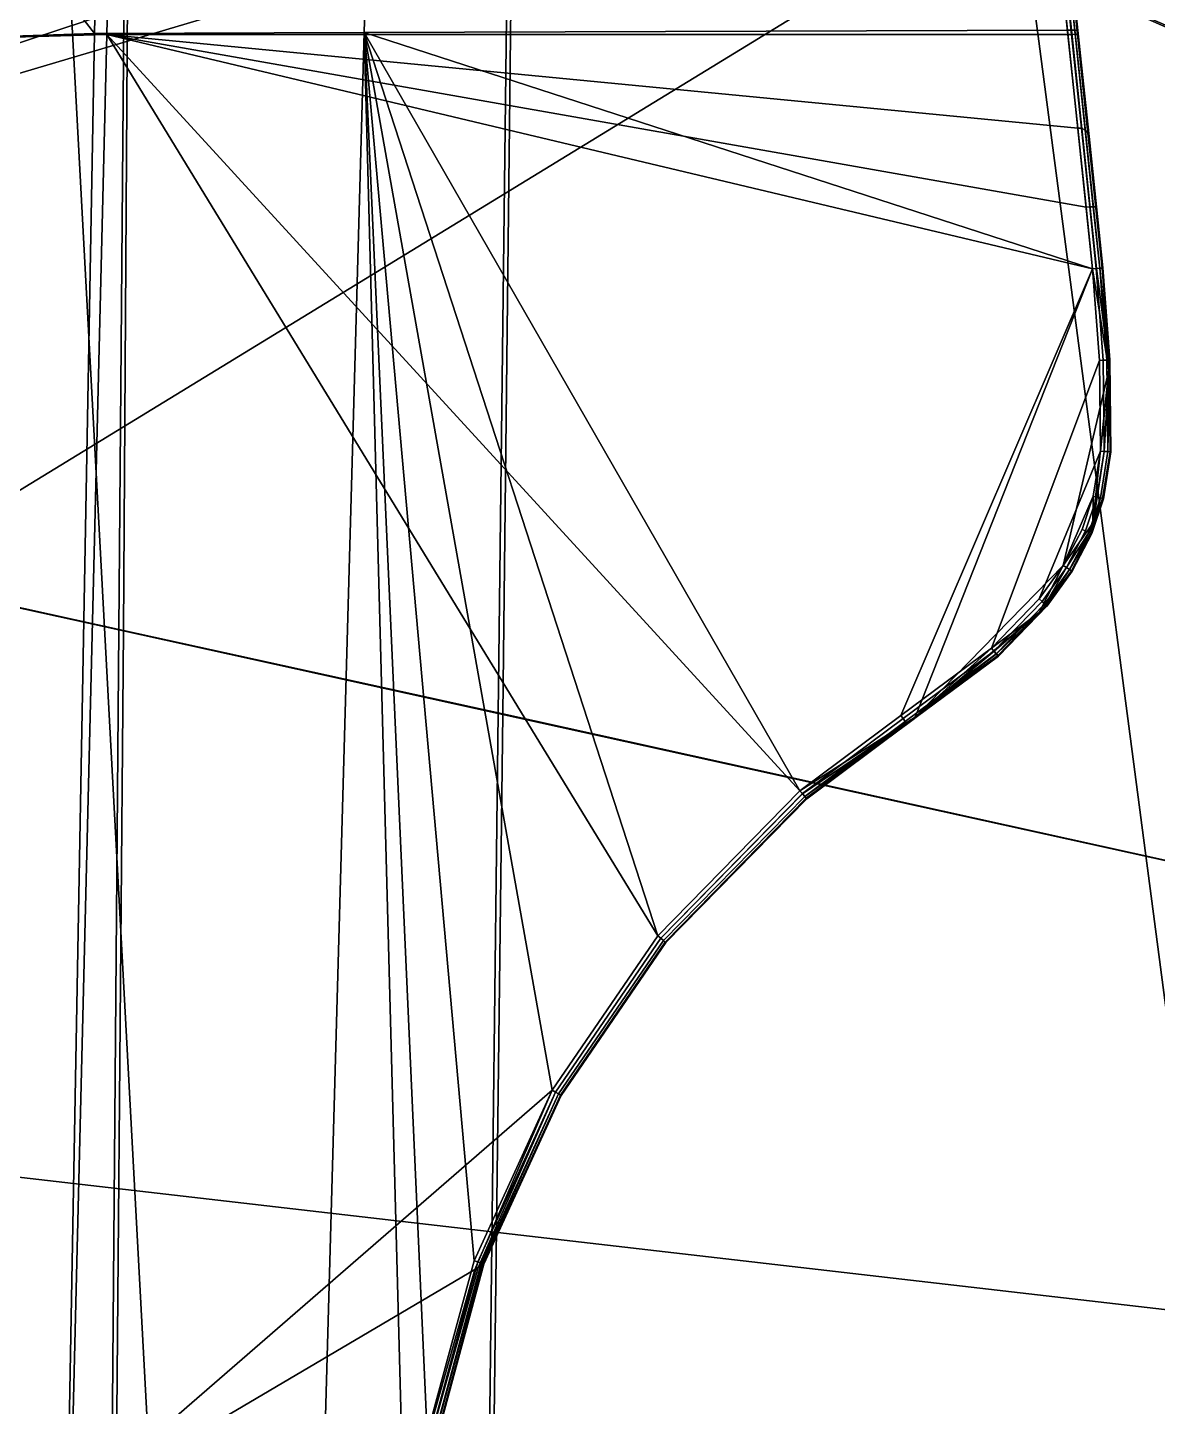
# Model space of a CAD drawing. Extents: x -11.8 to 11.8, y 0 to 23.8.
# Drawn here: x -7.28 to -1.88, y 13.24 to 19.83 of the extents above; entities that cross this region are included whole.
import ezdxf

# ---------------------------------------------------------------- set-up
doc = ezdxf.new("R2010")
doc.units = 0
doc.layers.add('SHP78CM5N_TRADECAD', color=251, linetype='CONTINUOUS')

msp = doc.modelspace()

# ---------------------------------------------------------------- linework, layer by layer
at = {"layer": 'SHP78CM5N_TRADECAD'}
for points in [[(-6.8455, 16.9516, 34.1801), (-8.6176, 17.3422, 33.9799), (-8.5883, 22.7849, 33.9387), (-6.8035, 22.0189, 34.1343)], [(-6.7903, 21.9954, 33.9254), (-8.5803, 22.763, 33.731), (-8.5944, 17.3401, 33.7701), (-6.8231, 16.9497, 33.9702)], [(-6.8035, 22.0189, 34.1343), (-4.9741, 21.2184, 34.3348), (-5.0296, 16.5514, 34.3852), (-6.8455, 16.9516, 34.1801)], [(-6.8231, 16.9497, 33.9702), (-5.0081, 16.5496, 34.1752), (-4.9556, 21.2087, 34.1246), (-6.7903, 21.9954, 33.9254)], [(-6.5695, 10.5575, 33.7506), (-8.1631, 5.5233, 33.2927), (-7.9531, 21.664, 33.3153), (-7.1131, 20.669, 33.3321)], [(-0.9744, 21.5017, 0.042), (-11.8433, 14.8549, 0.0397), (10.8391, 12.2355, 0.0397), (0.464, 21.5017, 0.0422)], [(-0.9744, 21.5017, 0.042), (-11.8433, 18.2724, 0.0397), (-11.8433, 14.8549, 0.0397)], [(-2.0409, 21.5017, 0.0417), (-11.8433, 18.2724, 0.0397), (-0.9744, 21.5017, 0.042)], [(-2.0409, 21.5017, 0.0417), (-7.9541, 21.5017, 0.0404), (-11.8433, 18.2724, 0.0397)], [(-6.9617, 19.8065, 33.2468), (-8.1871, 21.3893, 32.9434), (-8.627, 19.8508, 32.9503), (-8.6272, 19.751, 32.9483)], [(-6.9027, 19.8016, 33.9119), (-8.6272, 19.7516, 33.7387), (-8.4323, 21.3841, 33.7493), (-6.8662, 21.3883, 33.8636)], [(-6.9617, 19.8065, 33.2468), (-6.9279, 21.3933, 33.1483), (-8.1871, 21.3893, 32.9434)], [(-6.9617, 19.8065, 33.2468), (-5.6708, 19.8107, 33.2889), (-5.6265, 21.3974, 33.2862), (-6.9279, 21.3933, 33.1483)], [(-2.4187, 20.8937, 34.2365), (-2.3036, 19.8016, 34.2707), (-6.9027, 19.8016, 33.9119), (-6.8662, 21.3883, 33.8636)], [(-2.4188, 20.8939, 33.3023), (-5.6265, 21.3974, 33.2862), (-5.6708, 19.8107, 33.2889), (-2.3055, 19.8215, 33.658)], [(-4.9741, 21.2184, 34.3348), (-4.9741, 21.4091, 34.3115), (-1.3154, 19.9989, 34.6711), (-1.3154, 19.6175, 34.6716)], [(-4.9643, 21.3787, 34.1028), (-4.9556, 21.2087, 34.1246), (-1.3071, 19.6043, 34.5249), (-1.3105, 19.9684, 34.4803)], [(-1.398, 15.7509, 34.6756), (-5.0296, 16.5514, 34.3852), (-4.9741, 21.2184, 34.3348), (-1.3154, 19.6175, 34.6716)], [(-5.0081, 16.5496, 34.1752), (-1.3847, 15.7499, 34.525), (-1.3071, 19.6043, 34.5249), (-4.9556, 21.2087, 34.1246)], [(-2.4004, 20.8945, 33.3059), (-2.4188, 20.8939, 33.3023), (-2.3055, 19.8215, 33.658), (-2.2867, 19.8215, 33.6637)], [(-2.2856, 19.8017, 34.2684), (-2.3036, 19.8016, 34.2707), (-2.4187, 20.8937, 34.2365), (-2.4006, 20.8944, 34.2342)], [(-2.2686, 19.8021, 34.2582), (-2.2856, 19.8017, 34.2684), (-2.4006, 20.8944, 34.2342), (-2.3836, 20.8951, 34.2241)], [(-2.3834, 20.8951, 33.3175), (-2.4004, 20.8945, 33.3059), (-2.2867, 19.8215, 33.6637), (-2.27, 19.8211, 33.6767)], [(-2.2574, 19.8027, 34.2419), (-2.2686, 19.8021, 34.2582), (-2.3836, 20.8951, 34.2241), (-2.3723, 20.8955, 34.2079)], [(-2.3722, 20.8955, 33.3353), (-2.3834, 20.8951, 33.3175), (-2.27, 19.8211, 33.6767), (-2.2591, 19.8206, 33.6952)], [(-2.2539, 19.8033, 34.224), (-2.2574, 19.8027, 34.2419), (-2.3723, 20.8955, 34.2079), (-2.3687, 20.8956, 34.19)], [(-2.3687, 20.8956, 33.3547), (-2.3722, 20.8955, 33.3353), (-2.2591, 19.8206, 33.6952), (-2.2556, 19.8199, 33.7152)], [(-2.3687, 20.8956, 34.19), (-2.3687, 20.8956, 33.3547), (-2.2556, 19.8199, 33.7152), (-2.2539, 19.8033, 34.224)], [(-6.5695, 10.5575, 33.7506), (-7.1131, 20.669, 33.3321), (-2.5611, 20.669, 33.3321), (-1.3123, 11.1622, 34.2357)], [(-1.3123, 11.1622, 34.2357), (-2.5611, 20.669, 33.3321), (-1.457, 20.669, 33.9087)], [(-6.9617, 19.8065, 33.2468), (-8.6272, 19.751, 32.9483), (-7.331, 4.8895, 33.0012), (-7.233, 4.8893, 33.0128)], [(-8.5923, 12.7274, 33.7181), (-8.6272, 19.7516, 33.7387), (-6.9027, 19.8016, 33.9119), (-7.0757, 12.7506, 33.9371)], [(-6.0853, 4.968, 33.29), (-5.6708, 19.8107, 33.2889), (-6.9617, 19.8065, 33.2468), (-7.233, 4.8893, 33.0128)], [(-6.9027, 19.8016, 33.9119), (-4.2659, 15.4879, 34.225), (-4.7713, 14.7493, 34.1914), (-7.0757, 12.7506, 33.9371)], [(-6.9027, 19.8016, 33.9119), (-2.1859, 18.6796, 34.3429), (-3.1025, 16.5426, 34.2968), (-3.5862, 16.1821, 34.2671)], [(-3.5862, 16.1821, 34.2671), (-4.2659, 15.4879, 34.225), (-6.9027, 19.8016, 33.9119)], [(-6.9027, 19.8016, 33.9119), (-2.3036, 19.8016, 34.2707), (-2.2568, 19.3536, 34.3083)], [(-6.9027, 19.8016, 33.9119), (-2.2568, 19.3536, 34.3083), (-2.2169, 18.9745, 34.3412)], [(-6.9027, 19.8016, 33.9119), (-2.2169, 18.9745, 34.3412), (-2.1859, 18.6796, 34.3429)], [(-5.4666, 12.1487, 33.3037), (-5.6708, 19.8107, 33.2889), (-6.0853, 4.968, 33.29)], [(-2.1857, 18.6798, 33.6418), (-2.3055, 19.8215, 33.658), (-5.6708, 19.8107, 33.2889)], [(-5.4666, 12.1487, 33.3037), (-5.3696, 13.103, 33.306), (-5.6708, 19.8107, 33.2889)], [(-5.3696, 13.103, 33.306), (-5.1455, 13.9335, 33.3128), (-5.6708, 19.8107, 33.2889)], [(-5.1455, 13.9335, 33.3128), (-4.7717, 14.7493, 33.3247), (-5.6708, 19.8107, 33.2889)], [(-4.7717, 14.7493, 33.3247), (-4.266, 15.4879, 33.3402), (-5.6708, 19.8107, 33.2889)], [(-4.266, 15.4879, 33.3402), (-3.5862, 16.1821, 33.4241), (-5.6708, 19.8107, 33.2889)], [(-5.6708, 19.8107, 33.2889), (-3.5862, 16.1821, 33.4241), (-3.0348, 16.5345, 33.4936), (-2.1857, 18.6798, 33.6418)], [(-2.1857, 18.6798, 33.6418), (-2.167, 18.6813, 33.6474), (-2.2867, 19.8215, 33.6637), (-2.3055, 19.8215, 33.658)], [(-2.3036, 19.8016, 34.2707), (-2.2856, 19.8017, 34.2684), (-2.2384, 19.3523, 34.3061), (-2.2568, 19.3536, 34.3083)], [(-2.167, 18.6813, 33.6474), (-2.1504, 18.6826, 33.6601), (-2.27, 19.8211, 33.6767), (-2.2867, 19.8215, 33.6637)], [(-2.2856, 19.8017, 34.2684), (-2.2686, 19.8021, 34.2582), (-2.2204, 19.3437, 34.2971), (-2.2384, 19.3523, 34.3061)], [(-2.1504, 18.6826, 33.6601), (-2.1396, 18.6833, 33.6781), (-2.2591, 19.8206, 33.6952), (-2.27, 19.8211, 33.6767)], [(-2.2686, 19.8021, 34.2582), (-2.2574, 19.8027, 34.2419), (-2.2076, 19.3291, 34.2826), (-2.2204, 19.3437, 34.2971)], [(-2.1396, 18.6833, 33.6781), (-2.1362, 18.6833, 33.6974), (-2.2556, 19.8199, 33.7152), (-2.2591, 19.8206, 33.6952)], [(-2.2574, 19.8027, 34.2419), (-2.2539, 19.8033, 34.224), (-2.2023, 19.3126, 34.2666), (-2.2076, 19.3291, 34.2826)], [(-2.2023, 19.3126, 34.2666), (-2.2539, 19.8033, 34.224), (-2.2556, 19.8199, 33.7152), (-2.1362, 18.6833, 33.6974)], [(-2.2568, 19.3536, 34.3083), (-2.2384, 19.3523, 34.3061), (-2.199, 18.9762, 34.339), (-2.2169, 18.9745, 34.3412)], [(-2.2384, 19.3523, 34.3061), (-2.2204, 19.3437, 34.2971), (-2.182, 18.9772, 34.3289), (-2.199, 18.9762, 34.339)], [(-2.2204, 19.3437, 34.2971), (-2.2076, 19.3291, 34.2826), (-2.1706, 18.9772, 34.3126), (-2.182, 18.9772, 34.3289)], [(-2.2076, 19.3291, 34.2826), (-2.2023, 19.3126, 34.2666), (-2.1669, 18.9763, 34.2948), (-2.1706, 18.9772, 34.3126)], [(-2.1362, 18.6841, 34.2968), (-2.1669, 18.9763, 34.2948), (-2.2023, 19.3126, 34.2666), (-2.1362, 18.6833, 33.6974)], [(-2.168, 18.6812, 34.3408), (-2.1859, 18.6796, 34.3429), (-2.2169, 18.9745, 34.3412), (-2.199, 18.9762, 34.339)], [(-2.151, 18.6828, 34.3308), (-2.168, 18.6812, 34.3408), (-2.199, 18.9762, 34.339), (-2.182, 18.9772, 34.3289)], [(-2.1398, 18.6838, 34.3146), (-2.151, 18.6828, 34.3308), (-2.182, 18.9772, 34.3289), (-2.1706, 18.9772, 34.3126)], [(-2.1362, 18.6841, 34.2968), (-2.1398, 18.6838, 34.3146), (-2.1706, 18.9772, 34.3126), (-2.1669, 18.9763, 34.2948)], [(-2.1531, 18.2417, 34.3463), (-2.6693, 16.8641, 34.3234), (-3.1025, 16.5426, 34.2968), (-2.1859, 18.6796, 34.3429)], [(-3.0348, 16.5345, 33.4936), (-2.326, 17.2599, 33.59), (-2.1084, 18.1942, 33.6378), (-2.1857, 18.6798, 33.6418)], [(-2.135, 18.2425, 34.3438), (-2.1531, 18.2417, 34.3463), (-2.1859, 18.6796, 34.3429), (-2.168, 18.6812, 34.3408)], [(-2.167, 18.6813, 33.6474), (-2.1857, 18.6798, 33.6418), (-2.1084, 18.1942, 33.6378), (-2.1064, 18.2126, 33.642)], [(-2.118, 18.2432, 34.3335), (-2.135, 18.2425, 34.3438), (-2.168, 18.6812, 34.3408), (-2.151, 18.6828, 34.3308)], [(-2.1504, 18.6826, 33.6601), (-2.167, 18.6813, 33.6474), (-2.1064, 18.2126, 33.642), (-2.1047, 18.2294, 33.6537)], [(-2.1067, 18.2437, 34.3171), (-2.118, 18.2432, 34.3335), (-2.151, 18.6828, 34.3308), (-2.1398, 18.6838, 34.3146)], [(-2.1396, 18.6833, 33.6781), (-2.1504, 18.6826, 33.6601), (-2.1047, 18.2294, 33.6537), (-2.1036, 18.2404, 33.671)], [(-2.1032, 18.2439, 34.2992), (-2.1067, 18.2437, 34.3171), (-2.1398, 18.6838, 34.3146), (-2.1362, 18.6841, 34.2968)], [(-2.1362, 18.6833, 33.6974), (-2.1396, 18.6833, 33.6781), (-2.1036, 18.2404, 33.671), (-2.1032, 18.2439, 33.6897)], [(-2.1362, 18.6841, 34.2968), (-2.1362, 18.6833, 33.6974), (-2.1032, 18.2439, 33.6897), (-2.1032, 18.2439, 34.2992)], [(-2.1483, 17.8077, 34.3479), (-2.4409, 17.1, 34.3369), (-2.6693, 16.8641, 34.3234), (-2.1531, 18.2417, 34.3463)], [(-2.1301, 17.8063, 34.3453), (-2.1483, 17.8077, 34.3479), (-2.1531, 18.2417, 34.3463), (-2.135, 18.2425, 34.3438)], [(-2.1481, 17.8078, 33.6235), (-2.1293, 17.8064, 33.629), (-2.1064, 18.2126, 33.642), (-2.1084, 18.1942, 33.6378)], [(-2.1131, 17.8051, 34.3349), (-2.1301, 17.8063, 34.3453), (-2.135, 18.2425, 34.3438), (-2.118, 18.2432, 34.3335)], [(-2.1293, 17.8064, 33.629), (-2.1126, 17.8051, 33.6417), (-2.1047, 18.2294, 33.6537), (-2.1064, 18.2126, 33.642)], [(-2.1019, 17.8043, 34.3184), (-2.1131, 17.8051, 34.3349), (-2.118, 18.2432, 34.3335), (-2.1067, 18.2437, 34.3171)], [(-2.1126, 17.8051, 33.6417), (-2.1018, 17.8043, 33.6597), (-2.1036, 18.2404, 33.671), (-2.1047, 18.2294, 33.6537)], [(-2.0983, 17.804, 34.3004), (-2.1019, 17.8043, 34.3184), (-2.1067, 18.2437, 34.3171), (-2.1032, 18.2439, 34.2992)], [(-2.1018, 17.8043, 33.6597), (-2.0983, 17.804, 33.6789), (-2.1032, 18.2439, 33.6897), (-2.1036, 18.2404, 33.671)], [(-2.1032, 18.2439, 34.2992), (-2.1032, 18.2439, 33.6897), (-2.0983, 17.804, 33.6789), (-2.0983, 17.804, 34.3004)], [(-2.326, 17.2599, 33.59), (-2.1844, 17.4625, 33.6107), (-2.1084, 18.1942, 33.6378)], [(-2.1823, 17.5919, 33.6142), (-2.1481, 17.8078, 33.6235), (-2.1084, 18.1942, 33.6378), (-2.1844, 17.4625, 33.6107)], [(-2.1483, 17.8077, 34.3479), (-2.1825, 17.5917, 34.3473), (-2.3262, 17.2597, 34.3418), (-2.4409, 17.1, 34.3369)], [(-2.1648, 17.5874, 34.3445), (-2.1825, 17.5917, 34.3473), (-2.1483, 17.8077, 34.3479), (-2.1301, 17.8063, 34.3453)], [(-2.1293, 17.8064, 33.629), (-2.1481, 17.8078, 33.6235), (-2.1823, 17.5919, 33.6142), (-2.164, 17.5874, 33.6196)], [(-2.1482, 17.5834, 34.334), (-2.1648, 17.5874, 34.3445), (-2.1301, 17.8063, 34.3453), (-2.1131, 17.8051, 34.3349)], [(-2.1126, 17.8051, 33.6417), (-2.1293, 17.8064, 33.629), (-2.164, 17.5874, 33.6196), (-2.1478, 17.5833, 33.6322)], [(-2.1373, 17.5807, 34.3174), (-2.1482, 17.5834, 34.334), (-2.1131, 17.8051, 34.3349), (-2.1019, 17.8043, 34.3184)], [(-2.1018, 17.8043, 33.6597), (-2.1126, 17.8051, 33.6417), (-2.1478, 17.5833, 33.6322), (-2.1372, 17.5807, 33.6501)], [(-2.1339, 17.5798, 34.2994), (-2.1373, 17.5807, 34.3174), (-2.1019, 17.8043, 34.3184), (-2.0983, 17.804, 34.3004)], [(-2.0983, 17.804, 33.6789), (-2.1018, 17.8043, 33.6597), (-2.1372, 17.5807, 33.6501), (-2.1339, 17.5798, 33.6693)], [(-2.0983, 17.804, 34.3004), (-2.0983, 17.804, 33.6789), (-2.1339, 17.5798, 33.6693), (-2.1339, 17.5798, 34.2994)], [(-2.3262, 17.2597, 34.3418), (-2.1825, 17.5917, 34.3473), (-2.2357, 17.4325, 34.3453)], [(-2.1825, 17.5917, 34.3473), (-2.1648, 17.5874, 34.3445), (-2.2189, 17.4253, 34.3425), (-2.2357, 17.4325, 34.3453)], [(-2.1648, 17.5874, 34.3445), (-2.1482, 17.5834, 34.334), (-2.2032, 17.4186, 34.332), (-2.2189, 17.4253, 34.3425)], [(-2.1482, 17.5834, 34.334), (-2.1373, 17.5807, 34.3174), (-2.1928, 17.4142, 34.3154), (-2.2032, 17.4186, 34.332)], [(-2.1373, 17.5807, 34.3174), (-2.1339, 17.5798, 34.2994), (-2.1895, 17.4128, 34.2974), (-2.1928, 17.4142, 34.3154)], [(-2.1892, 17.4163, 33.6407), (-2.1895, 17.4128, 33.6588), (-2.1339, 17.5798, 33.6693), (-2.1372, 17.5807, 33.6501)], [(-2.1339, 17.5798, 34.2994), (-2.1339, 17.5798, 33.6693), (-2.1895, 17.4128, 33.6588), (-2.1895, 17.4128, 34.2974)], [(-2.188, 17.4275, 33.6241), (-2.1892, 17.4163, 33.6407), (-2.1372, 17.5807, 33.6501), (-2.1478, 17.5833, 33.6322)], [(-2.1863, 17.4444, 33.6135), (-2.188, 17.4275, 33.6241), (-2.1478, 17.5833, 33.6322), (-2.164, 17.5874, 33.6196)], [(-2.1844, 17.4625, 33.6107), (-2.1863, 17.4444, 33.6135), (-2.164, 17.5874, 33.6196), (-2.1823, 17.5919, 33.6142)], [(-2.3107, 17.2501, 34.339), (-2.3262, 17.2597, 34.3418), (-2.2357, 17.4325, 34.3453), (-2.2189, 17.4253, 34.3425)], [(-2.326, 17.2599, 33.59), (-2.3101, 17.25, 33.5949), (-2.1863, 17.4444, 33.6135), (-2.1844, 17.4625, 33.6107)], [(-2.2962, 17.2412, 34.3284), (-2.3107, 17.2501, 34.339), (-2.2189, 17.4253, 34.3425), (-2.2032, 17.4186, 34.332)], [(-2.3101, 17.25, 33.5949), (-2.2958, 17.2411, 33.6072), (-2.188, 17.4275, 33.6241), (-2.1863, 17.4444, 33.6135)], [(-2.2958, 17.2411, 33.6072), (-2.2866, 17.2353, 33.625), (-2.1892, 17.4163, 33.6407), (-2.188, 17.4275, 33.6241)], [(-2.2866, 17.2353, 34.3118), (-2.2962, 17.2412, 34.3284), (-2.2032, 17.4186, 34.332), (-2.1928, 17.4142, 34.3154)], [(-2.2866, 17.2353, 33.625), (-2.2836, 17.2334, 33.6441), (-2.1895, 17.4128, 33.6588), (-2.1892, 17.4163, 33.6407)], [(-2.2836, 17.2334, 34.2937), (-2.2866, 17.2353, 34.3118), (-2.1928, 17.4142, 34.3154), (-2.1895, 17.4128, 34.2974)], [(-2.1895, 17.4128, 34.2974), (-2.1895, 17.4128, 33.6588), (-2.2836, 17.2334, 33.6441), (-2.2836, 17.2334, 34.2937)], [(-6.8874, 11.8844, 34.2259), (-8.6451, 11.8844, 33.9843), (-8.6176, 17.3422, 33.9799), (-6.8455, 16.9516, 34.1801)], [(-6.8231, 16.9497, 33.9702), (-8.5944, 17.3401, 33.7701), (-8.6214, 11.8852, 33.7745), (-6.8656, 11.8859, 34.0159)], [(-3.0348, 16.5345, 33.4936), (-2.4406, 17.0357, 33.5716), (-2.326, 17.2599, 33.59)], [(-2.427, 17.0882, 34.3341), (-2.4409, 17.1, 34.3369), (-2.3262, 17.2597, 34.3418), (-2.3107, 17.2501, 34.339)], [(-2.4406, 17.0357, 33.5716), (-2.4262, 17.0478, 33.577), (-2.3101, 17.25, 33.5949), (-2.326, 17.2599, 33.59)], [(-2.4139, 17.0773, 34.3236), (-2.427, 17.0882, 34.3341), (-2.3107, 17.2501, 34.339), (-2.2962, 17.2412, 34.3284)], [(-2.4262, 17.0478, 33.577), (-2.4135, 17.0586, 33.5895), (-2.2958, 17.2411, 33.6072), (-2.3101, 17.25, 33.5949)], [(-2.4053, 17.0701, 34.307), (-2.4139, 17.0773, 34.3236), (-2.2962, 17.2412, 34.3284), (-2.2866, 17.2353, 34.3118)], [(-2.4135, 17.0586, 33.5895), (-2.4052, 17.0656, 33.6074), (-2.2866, 17.2353, 33.625), (-2.2958, 17.2411, 33.6072)], [(-2.4025, 17.0678, 34.289), (-2.4053, 17.0701, 34.307), (-2.2866, 17.2353, 34.3118), (-2.2836, 17.2334, 34.2937)], [(-2.4052, 17.0656, 33.6074), (-2.4025, 17.0678, 33.6266), (-2.2836, 17.2334, 33.6441), (-2.2866, 17.2353, 33.625)], [(-2.2836, 17.2334, 34.2937), (-2.2836, 17.2334, 33.6441), (-2.4025, 17.0678, 33.6266), (-2.4025, 17.0678, 34.289)], [(-2.4409, 17.1, 34.3369), (-2.427, 17.0882, 34.3341), (-2.6573, 16.8504, 34.3206), (-2.6693, 16.8641, 34.3234)], [(-3.0348, 16.5345, 33.4936), (-2.6691, 16.8642, 33.5422), (-2.4406, 17.0357, 33.5716)], [(-2.4262, 17.0478, 33.577), (-2.4406, 17.0357, 33.5716), (-2.6691, 16.8642, 33.5422), (-2.6569, 16.8501, 33.5466)], [(-2.427, 17.0882, 34.3341), (-2.4139, 17.0773, 34.3236), (-2.6461, 16.8375, 34.3101), (-2.6573, 16.8504, 34.3206)], [(-2.4135, 17.0586, 33.5895), (-2.4262, 17.0478, 33.577), (-2.6569, 16.8501, 33.5466), (-2.6458, 16.8373, 33.5586)], [(-2.4139, 17.0773, 34.3236), (-2.4053, 17.0701, 34.307), (-2.6386, 16.829, 34.2935), (-2.6461, 16.8375, 34.3101)], [(-2.4052, 17.0656, 33.6074), (-2.4135, 17.0586, 33.5895), (-2.6458, 16.8373, 33.5586), (-2.6386, 16.829, 33.5761)], [(-2.4053, 17.0701, 34.307), (-2.4025, 17.0678, 34.289), (-2.6363, 16.8264, 34.2754), (-2.6386, 16.829, 34.2935)], [(-2.4025, 17.0678, 33.6266), (-2.4052, 17.0656, 33.6074), (-2.6386, 16.829, 33.5761), (-2.6363, 16.8264, 33.595)], [(-2.4025, 17.0678, 33.6266), (-2.6363, 16.8264, 33.595), (-2.6363, 16.8264, 34.2754), (-2.4025, 17.0678, 34.289)], [(-6.8455, 16.9516, 34.1801), (-5.0296, 16.5514, 34.3852), (-5.0852, 11.8844, 34.4356), (-6.8874, 11.8844, 34.2259)], [(-6.8656, 11.8859, 34.0159), (-5.0653, 11.8866, 34.2254), (-5.0081, 16.5496, 34.1752), (-6.8231, 16.9497, 33.9702)], [(-3.0917, 16.528, 34.2942), (-3.1025, 16.5426, 34.2968), (-2.6693, 16.8641, 34.3234), (-2.6573, 16.8504, 34.3206)], [(-3.0816, 16.5143, 34.2838), (-3.0917, 16.528, 34.2942), (-2.6573, 16.8504, 34.3206), (-2.6461, 16.8375, 34.3101)], [(-3.0749, 16.5053, 34.2673), (-3.0816, 16.5143, 34.2838), (-2.6461, 16.8375, 34.3101), (-2.6386, 16.829, 34.2935)], [(-3.0728, 16.5024, 34.2493), (-3.0749, 16.5053, 34.2673), (-2.6386, 16.829, 34.2935), (-2.6363, 16.8264, 34.2754)], [(-3.0701, 16.5047, 33.5211), (-3.0728, 16.5024, 33.5386), (-2.6363, 16.8264, 33.595), (-2.6386, 16.829, 33.5761)], [(-2.6363, 16.8264, 34.2754), (-2.6363, 16.8264, 33.595), (-3.0728, 16.5024, 33.5386), (-3.0728, 16.5024, 34.2493)], [(-3.0614, 16.512, 33.5051), (-3.0701, 16.5047, 33.5211), (-2.6386, 16.829, 33.5761), (-2.6458, 16.8373, 33.5586)], [(-3.0484, 16.523, 33.4954), (-3.0614, 16.512, 33.5051), (-2.6458, 16.8373, 33.5586), (-2.6569, 16.8501, 33.5466)], [(-3.0348, 16.5345, 33.4936), (-3.0484, 16.523, 33.4954), (-2.6569, 16.8501, 33.5466), (-2.6691, 16.8642, 33.5422)], [(-5.0296, 16.5514, 34.3852), (-1.398, 15.7509, 34.6756), (-1.4807, 11.8844, 34.6716), (-5.0852, 11.8844, 34.4356)], [(-1.3847, 15.7499, 34.525), (-5.0081, 16.5496, 34.1752), (-5.0653, 11.8866, 34.2254), (-1.444, 11.8893, 34.5271)], [(-3.1025, 16.5426, 34.2968), (-3.0917, 16.528, 34.2942), (-3.5744, 16.1684, 34.2648), (-3.5862, 16.1821, 34.2671)], [(-3.5862, 16.1821, 33.4241), (-3.574, 16.168, 33.4286), (-3.0484, 16.523, 33.4954), (-3.0348, 16.5345, 33.4936)], [(-3.0917, 16.528, 34.2942), (-3.0816, 16.5143, 34.2838), (-3.5632, 16.1555, 34.2547), (-3.5744, 16.1684, 34.2648)], [(-3.574, 16.168, 33.4286), (-3.5629, 16.1553, 33.4405), (-3.0614, 16.512, 33.5051), (-3.0484, 16.523, 33.4954)], [(-3.0816, 16.5143, 34.2838), (-3.0749, 16.5053, 34.2673), (-3.5558, 16.147, 34.2384), (-3.5632, 16.1555, 34.2547)], [(-3.5629, 16.1553, 33.4405), (-3.5557, 16.1469, 33.458), (-3.0701, 16.5047, 33.5211), (-3.0614, 16.512, 33.5051)], [(-3.0749, 16.5053, 34.2673), (-3.0728, 16.5024, 34.2493), (-3.5534, 16.1443, 34.2206), (-3.5558, 16.147, 34.2384)], [(-3.5557, 16.1469, 33.458), (-3.5534, 16.1443, 33.477), (-3.0728, 16.5024, 33.5386), (-3.0701, 16.5047, 33.5211)], [(-3.0728, 16.5024, 34.2493), (-3.0728, 16.5024, 33.5386), (-3.5534, 16.1443, 33.477), (-3.5534, 16.1443, 34.2206)], [(-3.574, 16.168, 33.4286), (-3.5862, 16.1821, 33.4241), (-4.266, 15.4879, 33.3402), (-4.2516, 15.4761, 33.3446)], [(-4.252, 15.4764, 34.223), (-4.2659, 15.4879, 34.225), (-3.5862, 16.1821, 34.2671), (-3.5744, 16.1684, 34.2648)], [(-4.2389, 15.4655, 34.213), (-4.252, 15.4764, 34.223), (-3.5744, 16.1684, 34.2648), (-3.5632, 16.1555, 34.2547)], [(-3.5629, 16.1553, 33.4405), (-3.574, 16.168, 33.4286), (-4.2516, 15.4761, 33.3446), (-4.2386, 15.4653, 33.3564)], [(-4.2301, 15.4583, 34.1969), (-4.2389, 15.4655, 34.213), (-3.5632, 16.1555, 34.2547), (-3.5558, 16.147, 34.2384)], [(-3.5557, 16.1469, 33.458), (-3.5629, 16.1553, 33.4405), (-4.2386, 15.4653, 33.3564), (-4.2301, 15.4583, 33.3738)], [(-4.2274, 15.456, 34.1792), (-4.2301, 15.4583, 34.1969), (-3.5558, 16.147, 34.2384), (-3.5534, 16.1443, 34.2206)], [(-3.5534, 16.1443, 33.477), (-3.5557, 16.1469, 33.458), (-4.2301, 15.4583, 33.3738), (-4.2274, 15.456, 33.3926)], [(-3.5534, 16.1443, 33.477), (-4.2274, 15.456, 33.3926), (-4.2274, 15.456, 34.1792), (-3.5534, 16.1443, 34.2206)], [(-4.7717, 14.7493, 33.3247), (-4.7555, 14.7401, 33.3288), (-4.2516, 15.4761, 33.3446), (-4.266, 15.4879, 33.3402)], [(-4.7559, 14.7405, 34.1899), (-4.7713, 14.7493, 34.1914), (-4.2659, 15.4879, 34.225), (-4.252, 15.4764, 34.223)], [(-4.7411, 14.732, 34.1805), (-4.7559, 14.7405, 34.1899), (-4.252, 15.4764, 34.223), (-4.2389, 15.4655, 34.213)], [(-4.7555, 14.7401, 33.3288), (-4.7408, 14.7318, 33.3403), (-4.2386, 15.4653, 33.3564), (-4.2516, 15.4761, 33.3446)], [(-4.7312, 14.7263, 34.1646), (-4.7411, 14.732, 34.1805), (-4.2389, 15.4655, 34.213), (-4.2301, 15.4583, 34.1969)], [(-4.7408, 14.7318, 33.3403), (-4.7311, 14.7263, 33.3576), (-4.2301, 15.4583, 33.3738), (-4.2386, 15.4653, 33.3564)], [(-4.7281, 14.7246, 34.1472), (-4.7312, 14.7263, 34.1646), (-4.2301, 15.4583, 34.1969), (-4.2274, 15.456, 34.1792)], [(-4.7311, 14.7263, 33.3576), (-4.7281, 14.7246, 33.3762), (-4.2274, 15.456, 33.3926), (-4.2301, 15.4583, 33.3738)], [(-4.7281, 14.7246, 33.3762), (-4.7281, 14.7246, 34.1472), (-4.2274, 15.456, 34.1792), (-4.2274, 15.456, 33.3926)], [(10.8391, 12.2355, 0.0397), (-11.8433, 14.8549, 0.0397), (-11.8433, 4.581, 0.0397), (10.8391, 4.581, 0.0397)], [(-4.7713, 14.7493, 34.1914), (-5.1412, 13.8912, 34.167), (-7.0757, 12.7506, 33.9371)], [(-5.1455, 13.9335, 33.3128), (-5.128, 13.9272, 33.3169), (-4.7555, 14.7401, 33.3288), (-4.7717, 14.7493, 33.3247)], [(-5.1259, 13.9003, 34.1653), (-5.1412, 13.8912, 34.167), (-4.7713, 14.7493, 34.1914), (-4.7559, 14.7405, 34.1899)], [(-5.128, 13.9272, 33.3169), (-5.1121, 13.9215, 33.3285), (-4.7408, 14.7318, 33.3403), (-4.7555, 14.7401, 33.3288)], [(-5.1112, 13.9089, 34.1556), (-5.1259, 13.9003, 34.1653), (-4.7559, 14.7405, 34.1899), (-4.7411, 14.732, 34.1805)], [(-5.1121, 13.9215, 33.3285), (-5.1016, 13.9177, 33.3458), (-4.7311, 14.7263, 33.3576), (-4.7408, 14.7318, 33.3403)], [(-5.1014, 13.9147, 34.1396), (-5.1112, 13.9089, 34.1556), (-4.7411, 14.732, 34.1805), (-4.7312, 14.7263, 34.1646)], [(-5.1016, 13.9177, 33.3458), (-5.0984, 13.9165, 33.3644), (-4.7281, 14.7246, 33.3762), (-4.7311, 14.7263, 33.3576)], [(-5.0984, 13.9165, 34.1221), (-5.1014, 13.9147, 34.1396), (-4.7312, 14.7263, 34.1646), (-4.7281, 14.7246, 34.1472)], [(-5.0984, 13.9165, 33.3644), (-5.0984, 13.9165, 34.1221), (-4.7281, 14.7246, 34.1472), (-4.7281, 14.7246, 33.3762)], [(-5.3696, 13.103, 33.306), (-5.3513, 13.0997, 33.3101), (-5.128, 13.9272, 33.3169), (-5.1455, 13.9335, 33.3128)], [(-5.3513, 13.0997, 33.3101), (-5.3346, 13.0966, 33.3218), (-5.1121, 13.9215, 33.3285), (-5.128, 13.9272, 33.3169)], [(-5.1412, 13.8912, 34.167), (-5.369, 13.0844, 34.1491), (-7.0757, 12.7506, 33.9371)], [(-5.3517, 13.0878, 34.1477), (-5.369, 13.0844, 34.1491), (-5.1412, 13.8912, 34.167), (-5.1259, 13.9003, 34.1653)], [(-5.3349, 13.0911, 34.1383), (-5.3517, 13.0878, 34.1477), (-5.1259, 13.9003, 34.1653), (-5.1112, 13.9089, 34.1556)], [(-5.3238, 13.0933, 34.1225), (-5.3349, 13.0911, 34.1383), (-5.1112, 13.9089, 34.1556), (-5.1014, 13.9147, 34.1396)], [(-5.3346, 13.0966, 33.3218), (-5.3237, 13.0946, 33.339), (-5.1016, 13.9177, 33.3458), (-5.1121, 13.9215, 33.3285)], [(-5.3203, 13.0939, 34.1051), (-5.3238, 13.0933, 34.1225), (-5.1014, 13.9147, 34.1396), (-5.0984, 13.9165, 34.1221)], [(-5.3237, 13.0946, 33.339), (-5.3203, 13.0939, 33.3577), (-5.0984, 13.9165, 33.3644), (-5.1016, 13.9177, 33.3458)], [(-5.3203, 13.0939, 33.3577), (-5.3203, 13.0939, 34.1051), (-5.0984, 13.9165, 34.1221), (-5.0984, 13.9165, 33.3644)]]:
    msp.add_3dface(points, dxfattribs=at)

doc.saveas('drawing.dxf')
